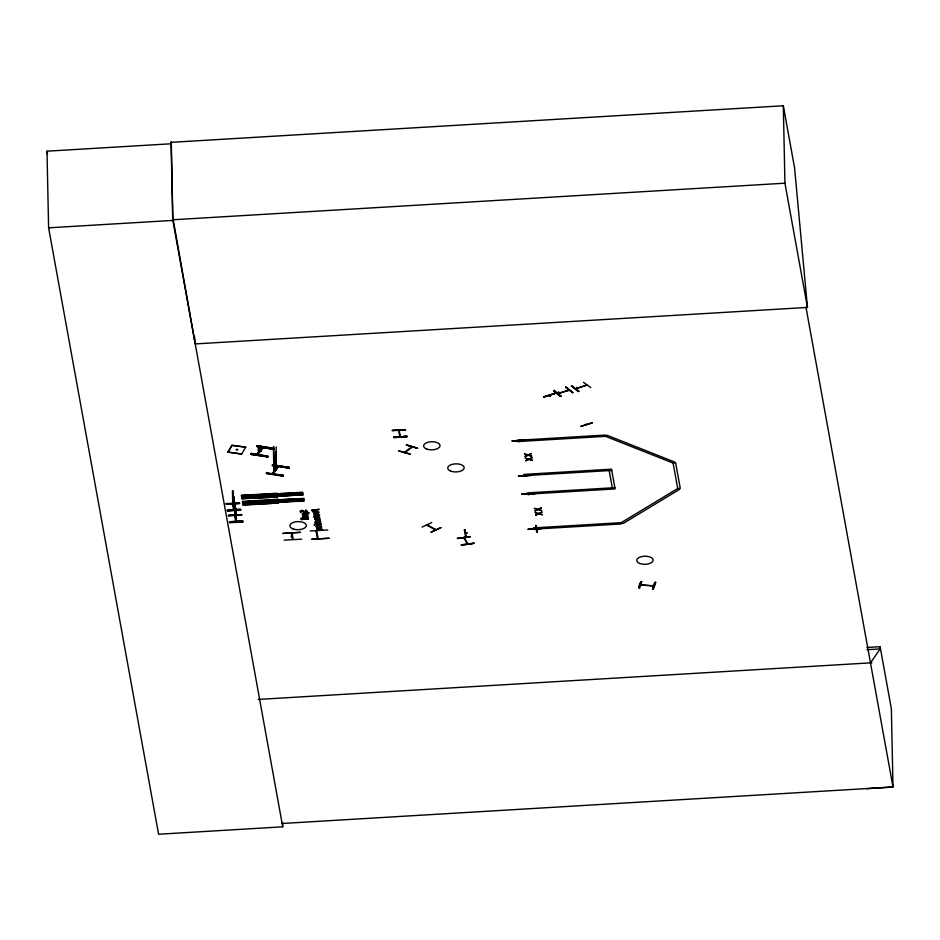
<?xml version="1.0" encoding="UTF-8"?>
<svg xmlns="http://www.w3.org/2000/svg" width="940" height="940" viewBox="0 0 940 940"><rect width="100%" height="100%" fill="white"/><g stroke="black" fill="none" stroke-linecap="round" stroke-linejoin="round"><path stroke-width="1.41" d="M316.11 526.318L316.193 526.811A2.068 1.022 -1.2 0 0 316.98 527.352L321.045 527.105A2.068 1.022 -1.2 0 0 321.609 526.482L320.293 525.331L316.674 525.683M226.329 504.063L239.5 503.276M226.282 503.84L239.512 503.476L239.488 502.818M241.627 515.144L241.615 514.509L228.397 515.472L241.627 515.144L228.455 515.684M241.615 514.979L228.397 515.531M512.1 441.083L525.26 440.296M521.747 494.311L534.919 493.524M525.213 440.108L512.042 440.884L525.213 440.132M392.391 430.661L405.551 429.827M399.935 436.9L399.382 430.544L398.889 431.155M233.39 504.416C231.687 505.462 232.956 501.02 233.249 503.44M232.579 504.005L233.32 503.969M233.625 509.75L233.531 508.564L234.26 508.599M234.648 503.041L234.8 516.189L235.435 515.637M234.753 515.003L235.317 514.474L234.93 516.178M235.646 520.302L236.375 520.266L235.87 520.819M528.174 494.746L528.809 494.663L528.115 494.111M457.58 538.585L470.27 536.529M279.11 495.873L302.903 494.581L279.086 495.686M279.897 499.857L303.714 498.494L279.92 499.657L280.014 500.55L303.808 499.257L303.69 498.576M279.967 500.28L303.773 498.788L279.944 500.092M280.226 502.019L304.031 500.515L280.202 501.831M303.949 500.303L304.055 500.997L280.261 502.254L280.167 501.396L303.961 500.233L280.179 501.525M241.392 495.38L277.03 493.253L277.194 494.393L241.557 496.531L277.136 493.888L241.357 495.392M241.839 497.988L241.921 498.717L277.629 497.002L241.909 498.623M278.087 499.281L278.216 500.01L242.602 502.031M242.92 504.005L243.084 505.144L278.733 503.006L243.013 504.745M277.453 495.968L241.803 498L277.441 495.909L277.558 496.59M278.123 499.269L242.485 501.396L242.567 502.136M278.534 501.972L242.884 504.005L278.557 501.866L278.651 502.606M410.169 454.044L398.724 451.047M412.002 447.005L411.168 447.593M398.713 430.579L399.841 436.771M399.759 436.325L400.393 435.173M232.65 504.005L233.79 510.326L233.567 500.045M233.602 508.634L234.33 510.255L233.954 497.096M234.307 509.139L232.803 503.781M234.765 515.672L235.905 521.994L235.517 508.211M235.458 515.061L235.317 514.403M518.41 441.024L519.045 441.577L518.986 440.872M525.237 474.865L524.496 474.912L525.237 475.323M543.861 397.068L555.105 393.555M554.823 393.378L543.532 396.962L554.823 393.402M558.901 393.484L558.536 392.086M567.736 389.278L567.643 390.429L568.723 390.065M638.942 588.029L641.632 581.531L639.6 588.146C637.778 588.687 639.917 580.626 641.726 581.696M642.149 584.903L640.986 584.798M652.818 588.922L654.851 582.377L652.642 588.992L653.359 589.039C657.342 575.315 655.638 585.62 652.76 588.898M427.019 525.131L427.606 525.061M427.7 525.613L428.205 525.389M434.821 529.514L435.044 529.244M571.849 385.929L578.923 391.393L578.3 391.592L571.391 386.093L578.84 391.263M560.534 396.539L553.672 391.122L561.145 396.41L554.212 390.394M554.201 390.887L561.062 396.269M431.754 522.534L422.13 527.07M464.348 529.831L464.983 529.631L466.17 536.258L465.441 536.293L464.407 529.749L465.077 529.784M465.441 536.293L466.076 536.106M227.962 452.116L232.004 445.29L245.739 447.064L241.697 454.044L227.962 452.116L241.697 454.044M227.974 452.281L232.004 445.29M410.122 454.161L398.995 450.836M549.324 395.611L550.123 396.151M586.407 424.633L585.738 424.163M870.487 662.853L880.145 648.917L880.099 646.685L866.915 647.472M267.818 456.863L251.097 454.42L251.344 453.444L256.702 454.349L262.413 446.829L256.714 454.995L256.702 454.349M257.313 445.572L257.067 446.547L273.552 449.355L273.787 448.38L257.301 445.63L257.067 446.547L273.563 449.297M251.097 454.42L267.841 456.887L267.818 456.253L257.384 454.466L257.396 455.113L263.13 447.558M258.347 448.815L261.379 448.65L261.414 450.565L258.382 450.73L258.418 446.441M258.382 450.73L261.414 450.565M261.379 448.65L260.956 451.165M257.384 454.466L263.094 446.935L263.106 447.581M267.583 457.228L267.818 456.253M273.528 448.721L257.055 445.913L273.787 448.38M283.199 475.311L282.952 476.286L283.199 475.311L266.478 472.855L266.466 473.478L282.964 476.228M272.447 464.983L289.156 467.439L289.179 468.073L272.436 465.606L272.424 464.971L289.144 467.497L272.671 464.689M266.466 473.478L266.713 472.503M272.436 465.606L272.682 464.63M276.748 467.709L273.716 467.873L273.752 469.788L276.325 470.223L276.783 469.624L273.752 469.788M278.463 465.993L272.764 474.171L278.487 466.017L278.475 466.639M276.278 470.164L276.184 446.947M289.156 467.439L288.921 468.414M283.175 475.37L266.49 473.419M398.689 430.461L398.83 431.072M235.787 521.277L235.846 521.912M518.398 440.907L518.586 441.6M465.606 532.91L466.839 533.097M404.846 452.563C424.339 437.652 398.995 456.276 405.257 451.823M464.654 538.338L463.937 538.35L464.548 538.326M467.015 543.414L467.662 543.32L466.957 543.426M464.172 537.704L467.862 543.802M411.579 446.853L411.25 447.534M405.046 451.929L405.68 451.976L404.976 452.551M463.737 537.774L467.415 543.966M232.685 502.818L232.791 503.464M233.261 504.486L232.991 491.35M534.813 528.092L534.155 528.139L534.884 528.092M652.572 585.538L653.664 585.879L640.833 584.821M440.825 527.645L431.307 532.322M430.943 532.04L440.907 527.587M558.936 393.507L557.843 393.778M571.379 386.164L572.002 385.964M586.595 385.001L575.891 388.749M590.802 387.609L583.411 382.239M553.672 391.146L554.283 390.312M565.598 387.397L573.071 392.662L565.586 386.763M549.947 396.128C551.122 396.01 549.371 395.258 550.429 395.893M558.019 393.743L569.017 390.264M581.014 426.29L592.353 422.788M581.049 426.349L592.259 422.8M586.29 385.012L586.842 385.224L575.586 388.772M568.594 390.053L557.608 393.59M653.476 585.89L640.763 585.044M461.352 544.942L474.183 543.261L461.317 544.824M435.373 529.866L427.148 525.26M406.268 445.09L417.395 448.415M866.386 788.684L893 787.003L891.367 708.76L880.099 646.685M282.247 823.487L893 787.003L806.015 307.439L807.46 307.345L794.57 167.825L783.314 105.762L171.104 142.34L172.737 220.418L48.61 227.833L47 151.187L171.127 143.773M171.245 141.564L172.843 217.563L195.238 343.923L807.472 307.427L784.935 183.194L172.725 219.784L282.728 826.824L158.59 834.238L48.61 227.833M403.801 436.031L406.738 435.96L406.809 436.853L393.59 437.171M393.602 437.288L406.75 436.512L406.738 435.913M406.809 436.83L393.649 437.64M611.74 470.435L524.027 475.675L523.792 474.418L611.505 469.178L615.089 488.918L527.375 494.17L527.152 492.913L614.866 487.672M277.065 493.712L241.486 496.12M241.545 496.473L277.183 494.346M241.874 498.447L277.523 496.367M278.17 499.774L242.52 501.854L278.275 500.409L242.567 502.031M242.638 502.489L278.275 500.35M242.966 504.451L278.616 502.371M310.247 530.959L327.802 529.984M284.139 540.159L301.693 539.184M311.751 539.219L329.294 538.232L311.751 539.29M866.962 649.716L880.145 648.917M258.265 699.431L871.92 662.77M531.605 475.382L518.398 475.852M239.5 502.841L226.329 503.593L226.34 504.228M226.282 503.863L239.512 503.476M227.421 510.103L240.581 509.315L240.663 510.303L227.433 510.69L227.421 510.056L240.593 509.41M227.433 510.69L240.617 509.95L227.445 510.702M236.222 520.455L234.918 515.449M229.548 521.817L242.708 520.995L229.536 521.723L229.548 522.358L242.767 521.9M229.56 522.37L242.779 521.97L229.607 522.722M229.548 522.358L242.732 521.618L242.696 520.971M535.53 525.577L536.258 525.542L537.351 532.005L536.623 532.052L535.612 525.413L537.351 531.981M528.045 529.079L541.217 528.339M541.252 528.574L528.092 529.432M465.747 532.898L466.933 532.839M465.782 533.133L466.969 533.062M278.898 494.37L302.692 493.112L278.898 494.405L302.668 492.807L278.792 493.712L302.598 492.219L302.692 493.101M279.145 496.097L302.95 494.839L302.845 493.947L279.039 495.38L279.157 496.132L302.938 494.839M549.994 396.093L549.43 395.599M654.769 582.53L655.486 582.553M565.692 387.268L572.542 392.72M232.016 445.454L245.739 447.228M257.313 446.195L273.81 449.014M258.5 450.695L260.909 451.106L260.85 448.274M251.333 453.503L267.806 456.311M251.086 453.785L267.583 456.605M274.221 467.333L276.618 467.732M266.713 473.114L283.21 475.946M233.155 503.84L232.897 490.762M234.189 509.668L233.86 496.508M576.596 388.185L576.572 387.386M232.756 504.498L232.439 490.786M236.246 521.324C237.162 523.251 235.223 517.364 235.74 521.876M427.465 525.037L435.913 529.725M233.696 510.197L233.402 496.543M235.364 515.637L236.351 521.9L235.975 508.188M609.179 470.588L612.304 487.825M318.12 538.538L316.686 530.583M315.957 530.665L317.391 538.585M292.117 533.227L293.221 539.337M291.377 533.274L292.493 539.372M47 151.187L47.529 154.078M531.605 475.346L518.445 476.204M235.376 515.426L236.387 520.713M233.261 503.758L234.236 510.232M474.183 543.238L461.505 545.282M194.568 336.661L194.839 339.563M783.314 105.762L784.935 183.194M567.784 389.184L567.889 390.617M558.724 392.109L558.748 393.226M400.24 435.361L400.264 436.16M399.794 435.138L399.688 436.325M275.89 451.717L276.325 470.223M282.635 822.488L282.728 826.824M273.787 446.535L274.257 469.248M274.163 467.274L274.21 469.189M273.399 447.052L273.869 469.753M261.203 446.336L261.296 450.589M258.805 445.924L258.888 450.19M251.344 453.444L251.368 454.079M235.012 502.43L235.388 516.225M234.554 502.465L234.777 516.119M183.982 281.847L183.993 282.493M316.134 526.447A2.068 1.022 -1.2 0 1 316.698 525.824M319.541 514.838L319.541 515.085A2.068 1.022 -1.2 0 1 318.977 515.707L314.912 515.954A2.068 1.022 -1.2 0 1 314.124 515.402L314.042 514.909A2.091 1.022 -1.2 0 1 314.606 514.286L317.732 513.863L319.541 514.838M315.264 521.547L315.805 522.534C316.428 522.452 316.38 519.879 319.341 521.007A1.281 0.635 -1.2 0 1 319.894 521.359C318.766 522.934 321.468 522.335 320.458 521.007A2.021 0.999 -1.2 0 0 319.482 520.537L316.615 520.607L315.264 521.547M314.794 519.068L315.499 520.032L317.826 520.184L317.497 518.41L318.648 518.469A1.457 0.717 -1.2 0 1 319.341 518.798C318.531 520.619 320.916 520.184 320.011 518.563C318.554 517.635 315.887 517.599 314.794 519.068M302.656 516.178C303.209 518.88 308.813 518.034 308.109 516.084A1.586 0.776 -1.2 0 0 307.545 515.567L307.286 515.484A1.786 0.881 -1.2 0 0 306.299 515.414C304.02 517.212 304.043 516.8 302.656 516.178M314.794 514.956C317.638 517.764 320.998 512.711 315.194 514.568A1.199 0.588 -1.2 0 0 314.794 514.956M316.862 526.353C319.706 529.161 323.066 524.12 317.262 525.965A1.199 0.588 -1.2 0 0 316.862 526.353M306.875 513.945L306.875 514.098A1.21 0.599 -1.2 0 1 306.464 514.486L303.068 514.098L306.875 513.945M305.382 516.695L306.828 517L307.321 516.283L305.982 515.907L305.382 516.695M521.7 494.052L534.931 493.723L521.7 494.111M392.344 430.403L405.563 430.038L392.344 430.414M307.674 513.969C306.898 515.649 304.008 515.437 302.492 514.814C300.483 511.478 313.584 511.971 307.674 513.969M314.806 513.369L313.972 513.851A1.716 0.846 -1.2 0 1 313.925 513.51C312.997 511.454 325.663 511.43 314.806 513.369M316.615 529.149C318.061 531.676 328.977 529.455 317.473 529.337A1.504 0.74 -1.2 0 1 317.544 528.856L317.931 528.491C327.766 528.151 316.028 526.717 316.615 529.149M306.405 511.278C304.913 513.969 303.009 508.881 300.718 510.726A2.221 1.093 -1.2 0 0 300.072 511.278C301.764 514.979 300.001 510.185 302.762 511.16C303.362 513.71 309.084 512.535 306.464 510.173L305.312 510.244L306.405 511.278M319.177 517.341C322.467 516.424 309.718 516.26 314.548 517.2L314.7 517.987L315.276 517.153L319.177 517.341M320.305 523.557C323.595 522.628 310.846 522.464 315.676 523.404L315.816 524.203L316.404 523.357L320.305 523.557M457.416 538.35L470.294 536.728L457.428 538.35M315.229 510.843C312.844 513.569 310.964 508.199 315.229 510.843M316.028 510.961L312.985 512.03L311.504 510.044C314.489 510.667 324.171 507.142 316.028 510.961M315.558 518.962L317.074 519.808L316.827 518.445L315.558 518.962M277.782 465.876L272.083 474.054L277.793 465.864M406.562 444.879L417.736 448.262L406.597 444.914M607.205 435.326L605.548 436.325L517.834 441.565L517.611 440.308L605.325 435.067L605.548 436.325L673.099 463.079L675.66 462.927L680.278 488.353L677.716 488.506L621.211 522.675L533.497 527.916L533.72 529.173L621.446 523.933L621.211 522.675L623.185 523.451L679.679 489.282L677.716 488.506L673.099 463.079L674.755 462.092L607.205 435.326M531.347 453.515L528.069 454.807L524.403 453.961L527.375 455.136L524.884 456.617L528.115 455.336L531.84 456.206L528.809 455.019L531.347 453.515M532.111 457.71L528.832 459.002L525.166 458.156L528.139 459.319L525.648 460.812L528.879 459.531L532.592 460.4L529.572 459.214L532.111 457.71M541.217 507.906L537.938 509.198L534.273 508.352L537.245 509.527L534.754 511.007L537.986 509.738L541.698 510.596L538.679 509.41L541.217 507.906M541.981 512.1L538.691 513.393L535.036 512.547L538.009 513.722L535.518 515.202L538.749 513.933L542.462 514.791L539.431 513.604L541.981 512.1M237.174 449.32L236.034 449.649L237.785 449.872L237.174 449.32M308.296 517.975L301.035 518.41L308.296 517.975M308.496 519.045L301.235 519.479L308.496 519.045M315.006 524.543L314.183 525.096L315.006 524.543M321.092 524.215L315.875 524.52L321.092 524.215M300.459 532.346L282.905 533.415L300.459 532.346M291.835 535.788L291.165 536.188L291.788 535.812M291.964 536.505L291.306 536.904L291.917 536.529M289.156 468.049L272.682 465.253L289.179 468.073M450.683 471.081A8.225 4.054 -1.2 0 0 464.066 468.461A8.225 4.054 -1.2 0 0 453.139 464.125A8.225 4.054 -1.2 0 0 450.683 471.081M426.548 448.979A8.225 4.054 -1.2 0 0 439.92 446.359A8.225 4.054 -1.2 0 0 428.993 442.035A8.225 4.054 -1.2 0 0 426.548 448.979M639.67 563.46A8.225 4.054 -1.2 0 0 653.042 560.827A8.225 4.054 -1.2 0 0 642.126 556.504A8.225 4.054 -1.2 0 0 639.67 563.46M292.81 528.844A8.237 4.054 -1.2 0 0 306.205 526.212A8.237 4.054 -1.2 0 0 295.266 521.876A8.237 4.054 -1.2 0 0 292.81 528.844"/></g></svg>
